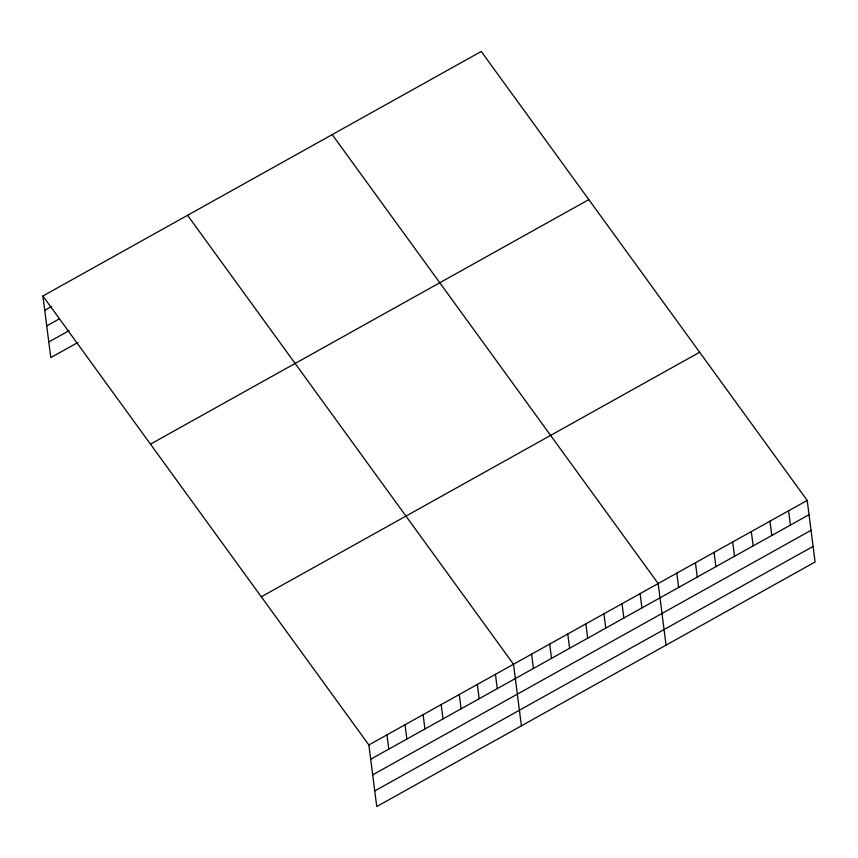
<?xml version="1.0" encoding="UTF-8"?>
<svg xmlns="http://www.w3.org/2000/svg" width="858" height="858" viewBox="0 0 858 858"><rect width="100%" height="100%" fill="white"/><g stroke="black" fill="none" stroke-linecap="round" stroke-linejoin="round"><path stroke-width="1.29" d="M42.9 295.999L481.252 51.459L807.206 500.407L815.1 562.001L376.748 806.541L368.865 744.948L42.9 295.999L50.794 357.593L77.917 342.471M44.734 310.296L51.512 306.51M46.729 325.901L59.159 318.962M48.788 341.988L69.133 330.641M150.472 444.154L588.813 199.603M261.293 596.793L699.645 352.252M368.865 744.948L807.206 500.407M370.688 759.244L809.04 514.693M372.694 774.849L811.035 530.308M374.753 790.937L813.105 546.396M332.207 134.599L658.172 583.547L666.065 645.152M187.559 215.294L513.513 664.242L521.407 725.847M788.577 510.8L790.411 525.096M769.948 521.192L771.782 535.489M751.318 531.585L753.152 545.881M732.689 541.977L734.523 556.274M714.06 552.37L715.894 566.666M695.43 562.762L697.264 577.059M676.801 573.155L678.635 587.451M640.089 593.639L641.923 607.925M622.007 603.721L623.841 618.017M603.925 613.813L605.759 628.11M585.842 623.895L587.676 638.191M567.76 633.987L569.594 648.283M549.678 644.068L551.512 658.365M531.595 654.161L533.429 668.457M495.431 674.334L497.265 688.631M477.348 684.427L479.182 698.712M459.266 694.508L461.1 708.805M441.184 704.6L443.018 718.886M423.101 714.682L424.935 728.978M405.019 724.774L406.853 739.07M386.947 734.856L388.771 749.152"/></g></svg>
